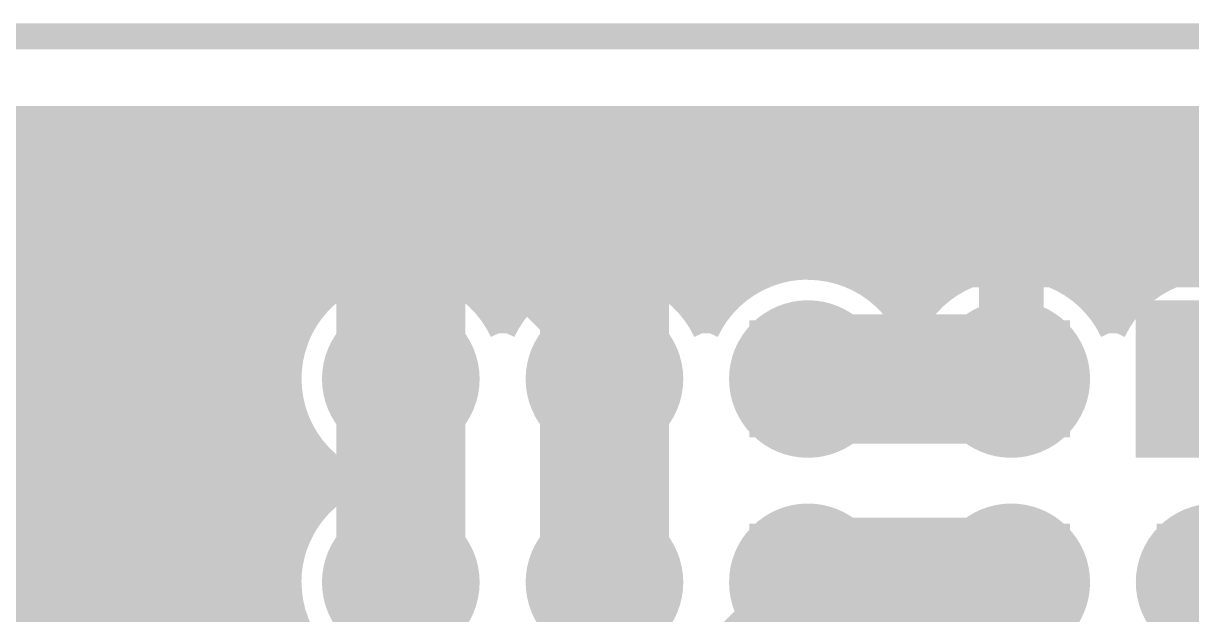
# Model space of a CAD drawing. Extents: x -5 to 208, y -5 to 206.
# Drawn here: x 158.66 to 170.14, y 200.61 to 206.43 of the extents above; entities that cross this region are included whole.
import ezdxf

# ---------------------------------------------------------------- set-up
doc = ezdxf.new("R2010")
doc.units = 0
doc.header["$MEASUREMENT"] = 0
doc.layers.get('0').update_dxf_attribs({"linetype": 'CONTINUOUS'})
for name, color, linetype in [('22-301-0_BOT', 7, 'CONTINUOUS'), ('22-301-0_DRD', 7, 'CONTINUOUS'), ('22-301-0_IN1', 1, 'CONTINUOUS'), ('22-301-0_IN2', 4, 'CONTINUOUS'), ('22-301-0_SMB', 3, 'CONTINUOUS'), ('22-301-0_SMT', 5, 'CONTINUOUS'), ('22-301-0_SST', 10, 'CONTINUOUS'), ('22-301-0_TOP', 14, 'CONTINUOUS'), ('THRUHOLE_TAP', 11, 'CONTINUOUS')]:
    doc.layers.add(name, color=color, linetype=linetype)

# ---------------------------------------------------------------- blocks, each defined once
blk = doc.blocks.new('ROUND_31')
at = {"const_width": 0.7747}
blk.add_lwpolyline([(-0.38735, 0, 1), (0.38735, 0, 1)], format="xyb", close=True, dxfattribs=at)
blk = doc.blocks.new('SQUARE_32')
blk.add_solid([(0.7747, 0.7747), (0.7747, -0.7747), (-0.7747, 0.7747), (-0.7747, -0.7747)])
blk = doc.blocks.new('ROUND_79')
at = {"const_width": 0.40005}
blk.add_lwpolyline([(-0.200024, 0, 1), (0.200024, 0, 1)], format="xyb", close=True, dxfattribs=at)

msp = doc.modelspace()

# ---------------------------------------------------------------- linework, layer by layer
at = {"layer": '22-301-0_BOT', "const_width": 0.254}
for points in [[(161.27476, 203.073), (141.62786, 203.073)], [(158.5722, 203.073), (158.5722, 191.1477)], [(158.8008, 203.073), (158.8008, 191.1477)], [(159.0294, 203.073), (159.0294, 191.1477)], [(159.258, 203.073), (159.258, 191.1477)], [(159.4866, 203.073), (159.4866, 191.1477)], [(159.7152, 203.073), (159.7152, 191.1477)], [(159.9438, 203.073), (159.9438, 191.1477)], [(160.1724, 203.073), (160.1724, 191.1477)], [(160.401, 203.073), (160.401, 191.1477)], [(160.6296, 203.073), (160.6296, 191.1477)], [(160.8582, 203.073), (160.8582, 191.1477)], [(161.0868, 203.073), (161.0868, 191.1477)], [(161.26714, 202.946), (141.62786, 202.946)], [(161.28746, 202.7174), (141.62786, 202.7174)], [(161.3154, 202.6031), (161.3154, 201.25436)], [(161.35858, 202.4888), (141.62786, 202.4888)], [(161.49066, 202.2602), (141.62786, 202.2602)], [(161.544, 202.1967), (161.544, 201.66076)], [(161.72688, 202.0316), (141.62786, 202.0316)], [(161.7726, 202.00112), (161.7726, 201.85888)], [(161.69386, 201.803), (141.1986, 201.803)], [(161.47288, 201.5744), (141.41958, 201.5744)], [(161.34588, 201.3458), (141.54658, 201.3458)], [(161.28238, 201.1172), (141.61262, 201.1172)], [(161.26714, 200.8886), (141.62786, 200.8886)], [(161.30016, 200.66), (141.59484, 200.66)], [(161.3154, 200.60412), (161.3154, 191.1477)]]:
    msp.add_lwpolyline(points, dxfattribs=at)
for points in [[(161.27476, 203.073, 0.0328837), (161.26523, 202.92822)], [(161.26714, 202.92822, 0.2910539), (161.90214, 201.93)], [(161.90214, 201.93, 0.2913182), (161.2646, 200.92924)], [(161.26714, 200.92924, 0.4142136), (162.3695, 199.82688)]]:
    msp.add_lwpolyline(points, format="xyb", dxfattribs=at)
at = {"layer": '22-301-0_DRD', "const_width": 0.254}
for points in [[(205.00086, 206.2988), (-2.99974, 206.2988)], [(162.3695, 203.56322), (162.3695, 202.29322)], [(164.37102, 203.56322), (164.37102, 202.29322)], [(166.37, 203.56322), (166.37, 202.29322)], [(168.36898, 203.56322), (168.36898, 202.29322)], [(163.0045, 202.92822), (161.7345, 202.92822)], [(165.00602, 202.92822), (163.73602, 202.92822)], [(167.005, 202.92822), (165.735, 202.92822)], [(169.00398, 202.92822), (167.73398, 202.92822)], [(171.00296, 202.92822), (169.73296, 202.92822)], [(162.3695, 201.56424), (162.3695, 200.29424)], [(164.37102, 201.56424), (164.37102, 200.29424)], [(166.37, 201.56424), (166.37, 200.29424)], [(168.36898, 201.56424), (168.36898, 200.29424)], [(163.0045, 200.92924), (161.7345, 200.92924)], [(165.00602, 200.92924), (163.73602, 200.92924)], [(167.005, 200.92924), (165.735, 200.92924)], [(169.00398, 200.92924), (167.73398, 200.92924)], [(171.00296, 200.92924), (169.73296, 200.92924)]]:
    msp.add_lwpolyline(points, dxfattribs=at)
at = {"layer": '22-301-0_IN1'}
for points, const_width in [([(162.3695, 202.92822), (162.3695, 204.9272), (162.3695, 204.978), (147.066, 204.978), (132.588, 204.978), (132.461, 204.978), (100.965, 204.978), (3.67792, 204.978), (0, 201.30008)], 1.27), ([(162.3695, 202.92822), (162.3695, 204.9272), (162.3695, 204.978), (198.374, 204.978), (201.99858, 201.35088), (201.99858, 201.30008)], 1.27), ([(176.1998, 204.9272), (162.3695, 204.9272), (162.3695, 202.92822)], 1.27), ([(177.4952, 204.9272), (176.1998, 204.9272), (162.3695, 204.9272), (162.3695, 202.92822)], 1.27), ([(162.3695, 202.92822), (162.3695, 200.92924)], 1.27), ([(161.3408, 203.327), (141.5542, 203.327)], 0.254), ([(158.623, 203.327), (158.623, 167.259)], 0.254), ([(158.8516, 203.327), (158.8516, 167.259)], 0.254), ([(159.0802, 203.327), (159.0802, 167.259)], 0.254), ([(159.3088, 203.327), (159.3088, 167.259)], 0.254), ([(159.5374, 203.327), (159.5374, 167.259)], 0.254), ([(159.766, 203.327), (159.766, 167.259)], 0.254), ([(159.9946, 203.327), (159.9946, 167.259)], 0.254), ([(160.2232, 203.327), (160.2232, 167.259)], 0.254), ([(160.4518, 203.327), (160.4518, 167.259)], 0.254), ([(160.6804, 203.327), (160.6804, 167.259)], 0.254), ([(160.909, 203.327), (160.909, 167.259)], 0.254), ([(161.1376, 203.327), (161.1376, 167.259)], 0.254), ([(161.28238, 203.1238), (141.61008, 203.1238)], 0.254), ([(161.26714, 202.8952), (141.62786, 202.8952)], 0.254), ([(161.29762, 202.6666), (141.59484, 202.6666)], 0.254), ([(161.38144, 202.438), (141.51102, 202.438)], 0.254), ([(161.3662, 202.46848), (161.3662, 201.38898)], 0.254), ([(161.4043, 202.39228), (161.4043, 201.46518)], 0.254), ([(161.4043, 202.2094), (141.36116, 202.2094)], 0.254), ([(161.4043, 201.9808), (141.08938, 201.9808)], 0.254), ([(161.4043, 201.7522), (141.25956, 201.7522)], 0.254), ([(161.4043, 201.5236), (141.45514, 201.5236)], 0.254), ([(161.3281, 201.295), (141.56436, 201.295)], 0.254), ([(161.27476, 201.0664), (141.62024, 201.0664)], 0.254), ([(161.26968, 200.8378), (141.62278, 200.8378)], 0.254), ([(161.31286, 200.6092), (141.5796, 200.6092)], 0.254)]:
    msp.add_lwpolyline(points, dxfattribs=dict(at, const_width=const_width))
at = {"layer": '22-301-0_IN1', "const_width": 0.254}
for points in [[(161.3408, 203.327, 0.0927189), (161.26621, 202.92822)], [(161.26714, 202.92822, 0.1274018), (161.40574, 202.39308)], [(161.4043, 201.46518, 0.1274014), (161.26549, 200.92924)], [(161.26714, 200.92924, 0.4142136), (162.3695, 199.82688)]]:
    msp.add_lwpolyline(points, format="xyb", dxfattribs=at)
at = {"layer": '22-301-0_IN2', "const_width": 0.254}
for points in [[(175.59274, 205.232), (147.69592, 205.232)], [(158.623, 205.232), (158.623, 179.9082)], [(158.8516, 205.232), (158.8516, 179.9082)], [(159.0802, 205.232), (159.0802, 179.9082)], [(159.3088, 205.232), (159.3088, 179.9082)], [(159.5374, 205.232), (159.5374, 179.9082)], [(159.766, 205.232), (159.766, 179.9082)], [(159.9946, 205.232), (159.9946, 179.9082)], [(160.2232, 205.232), (160.2232, 179.9082)], [(160.4518, 205.232), (160.4518, 179.9082)], [(160.6804, 205.232), (160.6804, 179.9082)], [(160.909, 205.232), (160.909, 179.9082)], [(161.1376, 205.232), (161.1376, 179.9082)], [(161.3662, 205.232), (161.3662, 203.38796)], [(161.5948, 205.232), (161.5948, 203.71562)], [(161.8234, 205.232), (161.8234, 203.88834)], [(162.052, 205.232), (162.052, 203.98486)], [(162.2806, 205.232), (162.2806, 204.02804)], [(162.5092, 205.232), (162.5092, 204.02296)], [(162.7378, 205.232), (162.7378, 203.96962)], [(162.9664, 205.232), (162.9664, 203.85786)], [(163.195, 205.232), (163.195, 203.66228)], [(163.4236, 205.232), (163.4236, 203.49718)], [(163.6522, 205.232), (163.6522, 203.76642)], [(163.8808, 205.232), (163.8808, 203.91882)], [(164.1094, 205.232), (164.1094, 204.00264)], [(164.338, 205.232), (164.338, 204.03312)], [(164.5666, 205.232), (164.5666, 204.01534)], [(164.7952, 205.232), (164.7952, 203.94676)], [(165.0238, 205.232), (165.0238, 203.81722)], [(165.2524, 205.232), (165.2524, 203.59116)], [(165.481, 205.232), (165.481, 203.58354)], [(165.7096, 205.232), (165.7096, 203.81214)], [(165.9382, 205.232), (165.9382, 203.94422)], [(166.1668, 205.232), (166.1668, 204.0128)], [(166.3954, 205.232), (166.3954, 204.03312)], [(166.624, 205.232), (166.624, 204.00264)], [(166.8526, 205.232), (166.8526, 203.92136)], [(167.0812, 205.232), (167.0812, 203.77404)], [(167.3098, 205.232), (167.3098, 203.50734)], [(167.5384, 205.232), (167.5384, 203.6572)], [(167.767, 205.232), (167.767, 203.85532)], [(167.9956, 205.232), (167.9956, 203.96708)], [(168.2242, 205.232), (168.2242, 204.02296)], [(168.4528, 205.232), (168.4528, 204.03058)], [(168.6814, 205.232), (168.6814, 203.9874)], [(168.91, 205.232), (168.91, 203.89088)], [(169.1386, 205.232), (169.1386, 203.7207)], [(169.3672, 205.232), (169.3672, 203.40066)], [(169.5958, 205.232), (169.5958, 203.71816)], [(169.8244, 205.232), (169.8244, 203.88834)], [(170.053, 205.232), (170.053, 203.9874)], [(175.54194, 205.105), (147.73402, 205.105)], [(175.52162, 204.8764), (147.73656, 204.8764)], [(175.58004, 204.6478), (147.66036, 204.6478)], [(175.74768, 204.4192), (147.45208, 204.4192)], [(199.644, 204.1906), (67.691, 204.1906)], [(161.98088, 203.962), (140.91412, 203.962)], [(163.97986, 203.962), (162.76066, 203.962)], [(165.97884, 203.962), (164.75964, 203.962)], [(167.97782, 203.962), (166.75862, 203.962)], [(169.97934, 203.962), (168.7576, 203.962)], [(161.61258, 203.7334), (141.27988, 203.7334)], [(163.6141, 203.7334), (163.12642, 203.7334)], [(165.61308, 203.7334), (165.1254, 203.7334)], [(167.61206, 203.7334), (167.12692, 203.7334)], [(169.61104, 203.7334), (169.1259, 203.7334)], [(161.42716, 203.5048), (141.4653, 203.5048)], [(163.42868, 203.5048), (163.31184, 203.5048)], [(165.42766, 203.5048), (165.31082, 203.5048)], [(167.42664, 203.5048), (167.31234, 203.5048)], [(169.42562, 203.5048), (169.31132, 203.5048)], [(161.32302, 203.2762), (141.57198, 203.2762)], [(161.27222, 203.0476), (141.62024, 203.0476)], [(161.27222, 202.819), (141.62278, 202.819)], [(161.31794, 202.5904), (141.57452, 202.5904)], [(161.3662, 202.46848), (161.3662, 201.38898)], [(161.42208, 202.3618), (141.47038, 202.3618)], [(161.60496, 202.1332), (141.2875, 202.1332)], [(161.5948, 202.14336), (161.5948, 201.71664)], [(161.8234, 201.97064), (161.8234, 201.88936)], [(161.85134, 201.9046), (141.04112, 201.9046)], [(161.5567, 201.676), (141.3383, 201.676)], [(161.39414, 201.4474), (141.49832, 201.4474)], [(161.30524, 201.2188), (141.58976, 201.2188)], [(161.26714, 200.9902), (141.62532, 200.9902)], [(161.27984, 200.7616), (141.61516, 200.7616)], [(161.3408, 200.533), (141.5542, 200.533)]]:
    msp.add_lwpolyline(points, dxfattribs=at)
for points in [[(162.3695, 204.03312, 0.4142136), (161.2646, 202.92822)], [(163.37026, 203.39558, 0.2913182), (162.3695, 204.03312)], [(164.37102, 204.03312, 0.2913186), (163.37026, 203.39558)], [(165.36924, 203.39558, 0.2910537), (164.37102, 204.03058)], [(166.37, 204.03312, 0.2913186), (165.36924, 203.39558)], [(167.36822, 203.39812, 0.2904887), (166.37, 204.03058)], [(168.36898, 204.03312, 0.2907538), (167.36822, 203.39812)], [(169.3672, 203.39558, 0.2910537), (168.36898, 204.03058)], [(170.36796, 204.03312, 0.2910543), (169.36974, 203.39558)], [(161.26714, 202.92822, 0.2910539), (161.90214, 201.93)], [(161.90214, 201.93, 0.2913182), (161.2646, 200.92924)], [(161.26714, 200.92924, 0.4142136), (162.3695, 199.82688)]]:
    msp.add_lwpolyline(points, format="xyb", dxfattribs=at)
at = {"layer": '22-301-0_SST'}
for points, const_width in [([(171.8691, 204.92974), (160.37052, 204.92974), (160.37052, 199.17918), (172.36948, 199.17918), (172.36948, 204.92974), (171.8691, 204.92974)], 0.19812), ([(164.8714, 204.92974), (164.8714, 203.92898), (160.37052, 203.92898)], 0.19812), ([(167.8686, 204.92974), (167.8686, 203.92898), (172.36948, 203.92898)], 0.19812), ([(171.13504, 204.93228), (171.13504, 204.68082), (169.88282, 204.68082)], 0.14986), ([(169.88282, 204.93228), (169.88282, 204.68082)], 0.14986), ([(171.13504, 204.93228), (169.88282, 204.93228)], 0.14986), ([(171.13504, 204.88656), (169.88282, 204.88656)], 0.14986), ([(169.95394, 204.93228), (169.95394, 204.68082)], 0.14986), ([(170.08856, 204.93228), (170.08856, 204.68082)], 0.14986), ([(171.13504, 204.75194), (169.88282, 204.75194)], 0.14986), ([(164.86886, 204.18044), (160.37052, 204.18044)], 0.14986), ([(167.87114, 204.18044), (172.36948, 204.18044)], 0.14986), ([(160.6042, 203.93152), (160.35274, 203.93152), (160.35274, 202.6793)], 0.14986), ([(160.42386, 203.93152), (160.42386, 202.6793)], 0.14986), ([(160.55848, 203.93152), (160.55848, 202.6793)], 0.14986), ([(160.6042, 203.93152), (160.6042, 202.6793)], 0.14986), ([(160.6042, 203.8223), (160.35274, 203.8223)], 0.14986), ([(160.6042, 203.69022), (160.35274, 203.69022)], 0.14986), ([(160.6042, 203.5556), (160.35274, 203.5556)], 0.14986), ([(160.6042, 203.42098), (160.35274, 203.42098)], 0.14986), ([(161.86658, 203.43114), (162.86734, 202.43038)], 0.14986), ([(162.86734, 202.43038), (162.86734, 203.43114), (161.86658, 203.43114), (161.86658, 202.43038), (162.86734, 202.43038)], 0.14986), ([(162.86734, 203.43114), (161.86658, 202.43038)], 0.14986), ([(163.8681, 203.43114), (164.86886, 202.43038)], 0.14986), ([(164.86886, 203.43114), (163.8681, 202.43038)], 0.14986), ([(164.86886, 202.43038), (164.86886, 203.43114), (163.8681, 203.43114), (163.8681, 202.43038), (164.86886, 202.43038)], 0.14986), ([(166.87038, 202.43038), (166.87038, 203.43114), (165.86962, 203.43114), (165.86962, 202.43038), (166.87038, 202.43038)], 0.14986), ([(165.86962, 203.43114), (166.87038, 202.43038)], 0.14986), ([(166.87038, 203.43114), (165.86962, 202.43038)], 0.14986), ([(167.87114, 203.43114), (168.8719, 202.43038)], 0.14986), ([(168.8719, 202.43038), (168.8719, 203.43114), (167.87114, 203.43114), (167.87114, 202.43038), (168.8719, 202.43038)], 0.14986), ([(168.8719, 203.43114), (167.87114, 202.43038)], 0.14986), ([(170.87342, 202.43038), (170.87342, 203.43114), (169.87266, 203.43114), (169.87266, 202.43038), (170.87342, 202.43038)], 0.14986), ([(169.87266, 203.43114), (170.87342, 202.43038)], 0.14986), ([(170.87342, 203.43114), (169.87266, 202.43038)], 0.14986), ([(160.6042, 203.28636), (160.35274, 203.28636)], 0.14986), ([(160.6042, 203.15174), (160.35274, 203.15174)], 0.14986), ([(159.26054, 202.93838), (159.09036, 202.93838), (158.92272, 202.87996), (158.92272, 202.6412), (159.09036, 202.58278), (159.93872, 202.58278)], 0.1524), ([(160.6042, 203.01966), (160.35274, 203.01966)], 0.14986), ([(160.6042, 202.88504), (160.35274, 202.88504)], 0.14986), ([(159.93872, 202.52436), (159.93872, 202.76058)], 0.1524), ([(160.6042, 202.75042), (160.35274, 202.75042)], 0.14986), ([(160.6042, 202.6793), (160.35274, 202.6793)], 0.14986), ([(158.92272, 201.803), (158.92272, 202.04176)], 0.1524), ([(158.92272, 201.92238), (159.93872, 201.92238), (159.76854, 202.04176)], 0.1524), ([(158.92272, 201.26198), (159.09036, 201.38136), (159.26054, 201.43978), (159.59836, 201.43978), (159.76854, 201.38136), (159.93872, 201.26198), (159.93872, 201.1426), (159.76854, 201.02576), (159.59836, 200.9648), (159.26054, 200.9648), (159.09036, 201.02576), (158.92272, 201.1426), (158.92272, 201.26198)], 0.1524), ([(162.86734, 200.42886), (162.86734, 201.42962), (161.86658, 201.42962), (161.86658, 200.42886), (162.86734, 200.42886)], 0.14986), ([(161.86658, 201.42962), (162.86734, 200.42886)], 0.14986), ([(162.86734, 201.42962), (161.86658, 200.42886)], 0.14986), ([(164.86886, 200.42886), (164.86886, 201.42962), (163.8681, 201.42962), (163.8681, 200.42886), (164.86886, 200.42886)], 0.14986), ([(163.8681, 201.42962), (164.86886, 200.42886)], 0.14986), ([(164.86886, 201.42962), (163.8681, 200.42886)], 0.14986), ([(166.87038, 200.42886), (166.87038, 201.42962), (165.86962, 201.42962), (165.86962, 200.42886), (166.87038, 200.42886)], 0.14986), ([(165.86962, 201.42962), (166.87038, 200.42886)], 0.14986), ([(166.87038, 201.42962), (165.86962, 200.42886)], 0.14986), ([(168.8719, 200.42886), (168.8719, 201.42962), (167.87114, 201.42962), (167.87114, 200.42886), (168.8719, 200.42886)], 0.14986), ([(167.87114, 201.42962), (168.8719, 200.42886)], 0.14986), ([(168.8719, 201.42962), (167.87114, 200.42886)], 0.14986), ([(170.87342, 201.42962), (169.87266, 200.42886)], 0.14986), ([(170.87342, 200.42886), (170.87342, 201.42962), (169.87266, 201.42962), (169.87266, 200.42886), (170.87342, 200.42886)], 0.14986), ([(169.87266, 201.42962), (170.87342, 200.42886)], 0.14986), ([(160.35274, 200.92924), (160.35274, 199.67702)], 0.14986), ([(160.6042, 200.92924), (160.35274, 200.92924)], 0.14986), ([(160.42386, 200.92924), (160.42386, 199.67702)], 0.14986), ([(160.55848, 200.92924), (160.55848, 199.67702)], 0.14986), ([(160.6042, 200.92924), (160.6042, 199.67702)], 0.14986), ([(160.6042, 200.82002), (160.35274, 200.82002)], 0.14986), ([(160.6042, 200.68794), (160.35274, 200.68794)], 0.14986), ([(160.6042, 200.55332), (160.35274, 200.55332)], 0.14986)]:
    msp.add_lwpolyline(points, dxfattribs=dict(at, const_width=const_width))
at = {"layer": '22-301-0_TOP'}
for points, const_width in [([(164.37102, 202.92822), (164.37102, 203.67498), (163.068, 204.978), (159.512, 204.978), (158.115, 203.581), (158.115, 192.93078)], 1.27), ([(168.36898, 202.92822), (168.36898, 204.216), (168.87698, 204.724), (173.482, 204.724), (174.625, 203.581), (174.625, 202.6412)], 0.635), ([(159.98444, 203.835), (159.258, 203.10602)], 0.254), ([(161.46272, 203.835), (159.98444, 203.835)], 0.254), ([(160.0454, 203.835), (160.0454, 194.58686)], 0.254), ([(160.274, 203.835), (160.274, 184.17286)], 0.254), ([(160.5026, 203.835), (160.5026, 183.94426)], 0.254), ([(160.7312, 203.835), (160.7312, 198.0946)], 0.254), ([(160.9598, 203.835), (160.9598, 198.0946)], 0.254), ([(161.1884, 203.835), (161.1884, 203.42352)], 0.254), ([(161.417, 203.835), (161.417, 203.78674)], 0.254), ([(161.33318, 203.6826), (159.83204, 203.6826)], 0.254), ([(159.8168, 203.66482), (159.8168, 194.58686)], 0.254), ([(161.2011, 203.454), (159.60344, 203.454)], 0.254), ([(159.5882, 203.43622), (159.5882, 194.58686)], 0.254), ([(164.37102, 202.92822), (164.37102, 200.92924)], 1.27), ([(168.36898, 202.92822), (166.37, 202.92822)], 1.27), ([(161.12236, 203.2254), (159.37484, 203.2254)], 0.254), ([(159.258, 203.10602), (159.258, 194.58686)], 0.254), ([(159.3596, 203.20762), (159.3596, 194.58686)], 0.254), ([(171.7802, 196.215), (172.466, 196.9008), (172.466, 202.184), (171.71924, 202.92822), (170.36796, 202.92822)], 0.635), ([(161.08934, 202.9968), (159.258, 202.9968)], 0.254), ([(161.09696, 202.7682), (159.258, 202.7682)], 0.254), ([(161.14776, 202.5396), (159.258, 202.5396)], 0.254), ([(161.1884, 202.43292), (161.1884, 201.42454)], 0.254), ([(161.24682, 202.311), (159.258, 202.311)], 0.254), ([(161.40684, 202.0824), (159.258, 202.0824)], 0.254), ([(161.417, 202.07224), (161.417, 201.78776)], 0.254), ([(161.4805, 201.8538), (159.258, 201.8538)], 0.254), ([(161.29254, 201.6252), (159.258, 201.6252)], 0.254), ([(161.1757, 201.3966), (159.258, 201.3966)], 0.254), ([(162.3695, 200.92924), (162.3695, 196.342), (162.2552, 196.215)], 1.27), ([(168.36898, 200.92924), (166.37, 200.92924)], 1.27), ([(161.10966, 201.168), (159.258, 201.168)], 0.254), ([(164.465, 193.1162), (164.465, 199.009), (166.37, 200.914), (166.37, 200.92924)], 0.635), ([(166.6748, 196.215), (167.3098, 196.85), (167.3098, 196.9008), (170.36796, 199.95896), (170.36796, 200.92924)], 0.635), ([(161.08934, 200.9394), (159.258, 200.9394)], 0.254), ([(161.10712, 200.7108), (159.258, 200.7108)], 0.254)]:
    msp.add_lwpolyline(points, dxfattribs=dict(at, const_width=const_width))
at = {"layer": '22-301-0_TOP', "const_width": 0.254}
for points in [[(161.46272, 203.835, 0.1989124), (161.08712, 202.92822)], [(161.08934, 202.92822, 0.2271865), (161.56732, 201.93057)], [(161.56686, 201.93, 0.2275126), (161.08663, 200.92924)], [(161.08934, 200.92924, 0.1177818), (161.22755, 200.35065)]]:
    msp.add_lwpolyline(points, format="xyb", dxfattribs=at)

# ---------------------------------------------------------------- block references
at = {"layer": '22-301-0_BOT'}
for name, p in [('ROUND_31', (162.3695, 202.92822)), ('ROUND_31', (164.37102, 202.92822)), ('ROUND_31', (166.37, 202.92822)), ('ROUND_31', (168.36898, 202.92822)), ('SQUARE_32', (170.36796, 202.92822)), ('ROUND_31', (162.3695, 200.92924)), ('ROUND_31', (164.37102, 200.92924)), ('ROUND_31', (166.37, 200.92924)), ('ROUND_31', (168.36898, 200.92924)), ('ROUND_31', (170.36796, 200.92924))]:
    msp.add_blockref(name, p, dxfattribs=at)
at = {"layer": '22-301-0_IN1'}
for p in [(162.3695, 202.92822), (164.37102, 202.92822), (166.37, 202.92822), (168.36898, 202.92822), (170.36796, 202.92822), (162.3695, 200.92924), (164.37102, 200.92924), (166.37, 200.92924), (168.36898, 200.92924), (170.36796, 200.92924)]:
    msp.add_blockref('ROUND_31', p, dxfattribs=at)
at = {"layer": '22-301-0_IN2'}
for p in [(162.3695, 202.92822), (164.37102, 202.92822), (166.37, 202.92822), (168.36898, 202.92822), (170.36796, 202.92822), (162.3695, 200.92924), (164.37102, 200.92924), (166.37, 200.92924), (168.36898, 200.92924), (170.36796, 200.92924)]:
    msp.add_blockref('ROUND_31', p, dxfattribs=at)
at = {"layer": '22-301-0_SMB'}
for name, p in [('ROUND_31', (162.3695, 202.92822)), ('ROUND_31', (164.37102, 202.92822)), ('ROUND_31', (166.37, 202.92822)), ('ROUND_31', (168.36898, 202.92822)), ('SQUARE_32', (170.36796, 202.92822)), ('ROUND_31', (162.3695, 200.92924)), ('ROUND_31', (164.37102, 200.92924)), ('ROUND_31', (166.37, 200.92924)), ('ROUND_31', (168.36898, 200.92924)), ('ROUND_31', (170.36796, 200.92924))]:
    msp.add_blockref(name, p, dxfattribs=at)
at = {"layer": '22-301-0_SMT'}
for name, p in [('ROUND_31', (162.3695, 202.92822)), ('ROUND_31', (164.37102, 202.92822)), ('ROUND_31', (166.37, 202.92822)), ('ROUND_31', (168.36898, 202.92822)), ('SQUARE_32', (170.36796, 202.92822)), ('ROUND_31', (162.3695, 200.92924)), ('ROUND_31', (164.37102, 200.92924)), ('ROUND_31', (166.37, 200.92924)), ('ROUND_31', (168.36898, 200.92924)), ('ROUND_31', (170.36796, 200.92924))]:
    msp.add_blockref(name, p, dxfattribs=at)
at = {"layer": '22-301-0_TOP'}
for name, p in [('ROUND_31', (162.3695, 202.92822)), ('ROUND_31', (164.37102, 202.92822)), ('ROUND_31', (166.37, 202.92822)), ('ROUND_31', (168.36898, 202.92822)), ('SQUARE_32', (170.36796, 202.92822)), ('ROUND_31', (162.3695, 200.92924)), ('ROUND_31', (164.37102, 200.92924)), ('ROUND_31', (166.37, 200.92924)), ('ROUND_31', (168.36898, 200.92924)), ('ROUND_31', (170.36796, 200.92924))]:
    msp.add_blockref(name, p, dxfattribs=at)
at = {"layer": 'THRUHOLE_TAP'}
for p in [(162.3695, 202.92822), (164.37102, 202.92822), (166.37, 202.92822), (168.36898, 202.92822), (170.36796, 202.92822), (162.3695, 200.92924), (164.37102, 200.92924), (166.37, 200.92924), (168.36898, 200.92924), (170.36796, 200.92924)]:
    msp.add_blockref('ROUND_79', p, dxfattribs=at)

doc.saveas('drawing.dxf')
